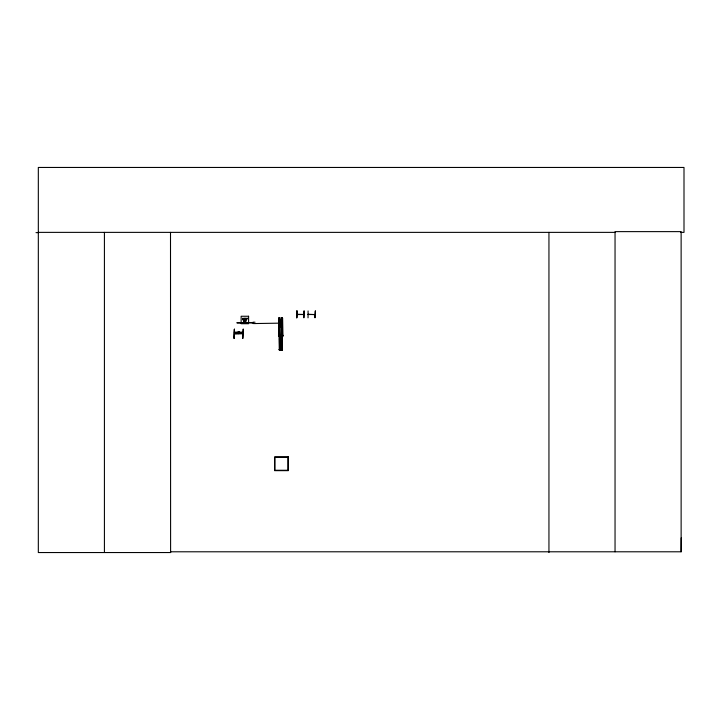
<?xml version="1.0" encoding="UTF-8"?>
<svg xmlns="http://www.w3.org/2000/svg" width="720" height="720" viewBox="0 0 720 720"><rect width="100%" height="100%" fill="white"/><g stroke="black" fill="none" stroke-linecap="round" stroke-linejoin="round"><path stroke-width="1.08" d="M680.634 232.371L684 232.371L684 167.454L38.322 167.454L38.322 552.546L170.604 552.546L170.514 551.79L681.129 551.79L681.228 537.867M245.799 320.445L244.269 320.445L243.747 321.786L242.694 318.339L247.383 318.339L244.854 321.093M296.991 314.271L303.876 314.514L297.018 314.55M308.079 314.271L314.82 314.586M314.865 314.541L308.079 314.514M245.034 320.544L245.511 320.058L245.034 319.581L247.383 318.339L245.196 320.409M247.383 318.339L245.799 319.779L244.269 319.779L244.269 318.339M280.962 336.429L280.629 335.583M280.971 335.763L280.476 335.682M245.799 318.339L245.799 321.498L244.224 321.786L242.694 318.339L243.882 320.706M254.781 323.55L282.339 323.109L278.901 323.154M282.555 318.051L278.577 318.105L278.775 336.744L282.753 336.681L282.537 318.051L282.672 336.69M278.865 319.995L282.303 319.959M278.883 321.255L282.321 321.219M278.91 324.828L282.357 324.792M278.937 326.718L282.375 326.682M279.027 334.836L282.465 334.8M278.46 335.376L283.05 335.322M278.46 335.52L283.05 335.466M281.853 337.887L279.207 337.932L279.351 350.361L281.988 350.325L281.853 337.887L281.934 350.325M279.396 339.192L281.691 339.165M279.405 340.029L281.7 340.011M279.423 341.289L281.718 341.271M279.432 342.414L281.727 342.387M279.441 343.674L281.736 343.647M279.504 349.083L281.799 349.065M279.126 349.443L282.186 349.416M279.126 349.542L282.186 349.506M36 232.641L38.322 232.632M38.322 232.371L615.042 232.371M308.079 310.95L308.034 317.835M244.764 318.438L245.313 318.438M244.269 318.726L245.799 318.726M244.269 321.498L245.799 321.498M243.837 322.551L246.519 322.551M253.251 322.614L247.518 322.614L253.251 323.01M237.006 322.74L247.518 322.722M237.006 322.929L247.518 322.911M243.837 323.028L246.519 323.028M234.396 332.154L242.829 332.154M234.396 332.532L242.829 332.532M238.905 333.009L238.338 333.009L238.338 331.668M234.036 338.346L234.414 329.166L234.054 338.346M282.285 318.051L282.483 336.69M282.096 318.051L282.303 336.69L282.015 318.051M281.889 318.06L282.069 336.69M281.646 318.06L281.853 336.699L281.583 318.06M281.358 319.158L281.502 324.639M281.457 326.835L281.619 335.601M281.655 337.896L281.808 350.325M281.493 337.896L281.637 350.325M281.295 336.699L280.242 336.708M281.403 337.896L281.385 350.325L281.232 337.896M281.061 337.896L281.187 350.334M281.016 350.334L280.314 350.343M279.711 319.194L279.855 324.675M279.801 326.862L279.963 335.637M280.008 337.923L280.089 350.352M279.549 318.096L279.747 336.735M279.855 337.923L279.963 350.352M279.486 318.096L279.72 336.735M279.711 337.923L279.783 350.352M279.342 319.194L279.333 324.675M279.36 326.871L279.45 336.735M279.558 337.923L279.702 350.352M279.126 319.203L279.171 324.684M279.198 326.871L279.324 336.735M279.387 337.932L279.495 350.361M279.045 319.203L279.108 324.684M279.126 326.871L279.234 336.735M278.811 318.105L279.081 336.744M278.658 318.105L278.865 336.744M681.129 551.79L681.129 231.624L615.042 231.624L615.042 551.79M548.946 232.371L548.946 552.546M304.227 310.95L303.876 317.835L303.921 310.95M296.901 310.95L296.901 317.835M254.781 321.948L254.781 323.667M253.251 321.948L253.251 323.667M238.716 333.054L238.716 333.603M238.527 333.054L238.527 333.603M234.396 329.166L234.396 338.346M170.505 232.371L170.604 552.546M104.418 232.371L104.418 552.546M279.9 325.566C280.872 328.473 282.15 323.478 279.9 325.566M280.089 342.909C280.737 344.844 281.592 341.514 280.089 342.909M296.991 310.95L296.64 317.835L296.946 310.95M315.342 310.95L314.973 317.835L315.315 310.95M248.598 316.251L241.137 316.251L241.137 323.712L248.598 323.712L248.598 316.251M243.207 329.166L242.829 338.346L243.207 329.166M238.959 331.623L238.284 331.623L238.284 333.054L238.959 333.054L238.959 331.623M242.064 333.603L235.179 333.747L242.064 333.603M288.324 456.894L274.563 456.894L274.563 470.655L288.324 470.655L288.324 456.894M287.946 457.272L274.941 457.272L274.941 470.268L287.946 470.268L287.946 457.272"/></g></svg>
